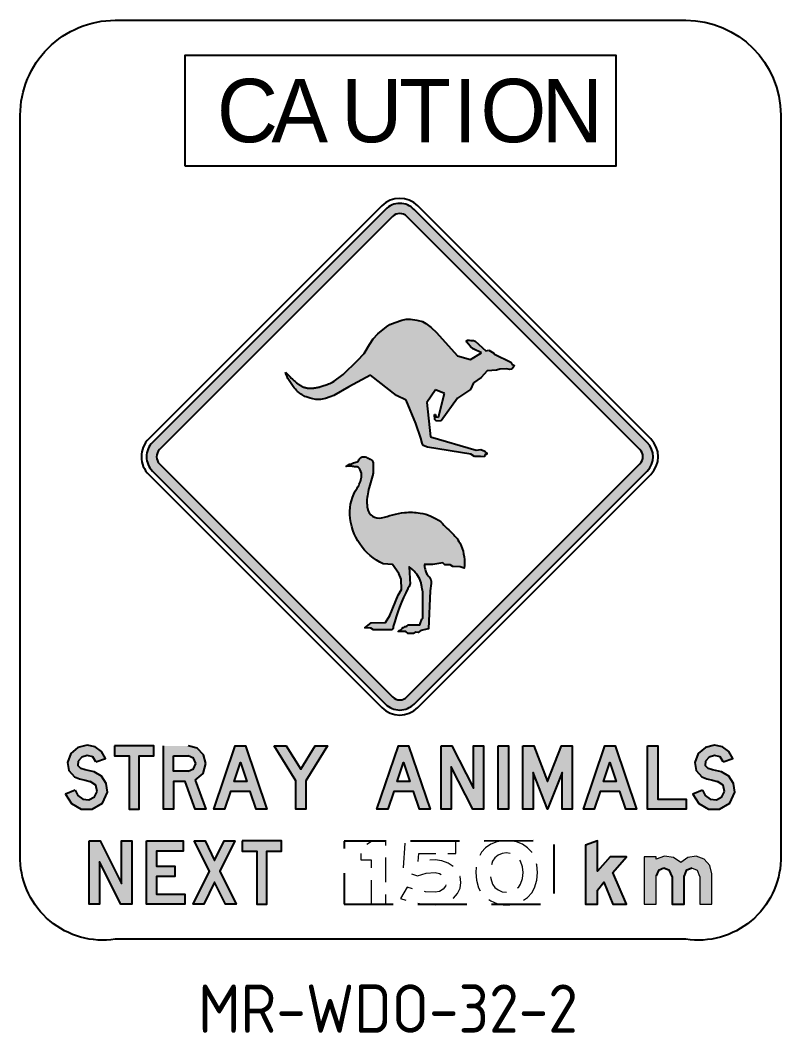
# Model space of a CAD drawing. Header units: millimetres. Extents: x 0 to 2059, y -1982 to 155.
# Drawn here: x 0.4 to 39.7, y -3.1 to 49.3 of the extents above; entities that cross this region are included whole.
import ezdxf
from ezdxf.enums import TextEntityAlignment as Align

# ---------------------------------------------------------------- set-up
doc = ezdxf.new("R2010")
doc.units = ezdxf.units.MM
doc.header["$LTSCALE"] = 0.01
doc.linetypes.add('DASHED', pattern=[19.049999999999997, 12.7, -6.35])
doc.linetypes.add('DASHEDX2', pattern=[38.099999999999994, 25.4, -12.7])
doc.layers.add('L18', color=4, linetype='Continuous')
doc.layers.add('T25', color=1, linetype='Continuous')
doc.styles.add('Dseries', font='Dseries.shx')
doc.styles.add('iso', font='iso.shx')

msp = doc.modelspace()

# ---------------------------------------------------------------- hatches: boundary and pattern name
at = {"layer": 'L18', "ltscale": 1000}
h = msp.add_hatch(color=256, dxfattribs=at)
edge = h.paths.add_edge_path(flags=16)
edge.add_arc((7.943541119313531, 26.69396553828726), 0.5247999999994309, 134.9999999415475, 225.0000000414048)
edge.add_line((7.572451480815401, 26.32287589925279), (19.6328647578197, 14.26246262855805))
edge.add_arc((20.00395439673318, 14.63355226733631), 0.5248000001119596, 224.999999989561, 315.0000000347354)
edge.add_line((20.37504403580402, 14.26246262871541), (32.4354572768288, 26.32287588792872))
edge.add_arc((32.064367638027, 26.69396552711544), 0.5248000003218146, 314.9999999702841, 404.9999999416911)
edge.add_line((32.43545727739891, 27.06505516573205), (20.37504403177045, 39.12546842557895))
edge.add_arc((20.00395439278378, 38.75437878703148), 0.5248000000005272, 44.99999996609315, 134.9999999999926)
edge.add_line((19.63286475401675, 39.1254684257986), (7.572451480925816, 27.06505517743214))
edge = h.paths.add_edge_path()
edge.add_arc((20.00395439673208, 14.63355226722774), 1.049600000034275, 224.999999998371, 315.0000000412609)
edge.add_line((20.74613367482419, 13.89137299020457), (32.80654691587559, 25.9517862494406))
edge.add_arc((32.06436763834141, 26.693965527115), 1.049600000100255, 314.9999999945877, 404.9999999606885)
edge.add_line((32.80654691645492, 27.43614480421007), (20.74613367075632, 39.49655806412551))
edge.add_arc((20.00395439278333, 38.75437878703137), 1.049600000000228, 44.99999996607687, 134.9999999999758)
edge.add_line((19.26177511525009, 39.49655806456525), (7.201361842539168, 27.4361448165779))
edge.add_arc((7.94354111931163, 26.69396553828607), 1.049599999998222, 134.9999999413531, 225.000000041284)
edge.add_line((7.201361842314257, 25.95178626021916), (19.26177511915334, 13.8913729896912))
at = {"layer": 'L18'}
msp.add_hatch(color=256, dxfattribs=at).paths.add_polyline_path([(21.90424402719664, 33.13082600532169), (21.62631973262637, 33.38208119726637), (21.35842914425664, 33.58888025029727), (21.17634708453832, 33.68623240729875), (20.8851881452584, 33.76557614605228), (20.55131251872103, 33.81692633889728), (20.32933975888863, 33.81847204878877), (20.10435343484459, 33.76557614605227), (19.75736762920341, 33.64786318150642), (19.49556687517779, 33.54076879012462), (19.32351852166015, 33.40852914863471), (18.87115359565243, 33.05666773537209), (18.63532510758919, 32.78700298358815), (18.44406515792525, 32.49737859398196), (18.16569938135596, 32.04386341390386), (17.81892171909371, 31.67088502871739), (17.07889528319017, 30.94562461173312), (16.61095306603312, 30.60127031734541), (16.53029633024265, 30.55790036264513), (16.45477457877516, 30.51986305674839), (16.38385985764944, 30.4865878741789), (16.31702421288444, 30.45750428946047), (16.25373969049907, 30.43204177711697), (16.19347833651218, 30.40962981167225), (16.13571219694316, 30.38969786765017), (16.054048018058, 30.36332120119247), (15.94777454353728, 30.33246812768962), (15.84870582207606, 30.30662966122043), (15.75658410411644, 30.28512174343413), (15.66887501814479, 30.2668500702797), (15.59165908316164, 30.25297172925735), (15.51862760933871, 30.24313690046834), (15.44647412731962, 30.23772485435566), (15.37256214104453, 30.23718181803349), (15.29456807447501, 30.24177100478827), (15.21591085600805, 30.25128327807674), (15.13965003249911, 30.26544953675942), (15.06963631503466, 30.28376527289338), (15.0060421761628, 30.30627942426285), (14.94708347883436, 30.33282179260089), (14.89078678191479, 30.36315931479972), (14.83256733891363, 30.39860006642659), (14.77393754750396, 30.43750846924654), (14.71128963842985, 30.48290076163864), (14.64180975998389, 30.53748311553346), (14.56113952410279, 30.60533702204543), (14.49495596566724, 30.66459748602203), (14.44429522549033, 30.71146275780541), (14.38800980582604, 30.76517219842221), (14.32513815426726, 30.82689076318874), (14.25471871840717, 30.89778340742054), (14.17578994583727, 30.9790150864343), (14.08739028415106, 31.07175075554532), (14.12739107467209, 30.94923637281897), (14.17055772506303, 30.84481055612891), (14.2121490960558, 30.74174292145809), (14.27376945054395, 30.63214323878383), (14.34066267091467, 30.52639024025587), (14.40998225154153, 30.42667105775553), (14.47888168679798, 30.33517282316433), (14.5445144710577, 30.25408266836331), (14.60466870653842, 30.18493777761488), (14.65967092683451, 30.12667554470396), (14.71048227338474, 30.07758341579628), (14.75806388762782, 30.03594883705767), (14.80337691100238, 30.00005925465405), (14.8473824849472, 29.96820211475089), (14.89104175090068, 29.93866486351423), (14.93531585030217, 29.90973494710963), (14.9816276381189, 29.88000332906387), (15.0332468234383, 29.84927504234561), (15.09390482887622, 29.81765863728457), (15.16733307704898, 29.78526266421043), (15.25726299057274, 29.75219567345274), (15.36742599206341, 29.71856621534123), (15.50155350413768, 29.68448284020538), (15.66337694941118, 29.65005409837495), (15.89916279467315, 29.65671134093978), (16.15491962429158, 29.70967341620015), (16.40081648015069, 29.7915737987117), (16.59374115449825, 29.86902059215929), (17.3685351237138, 30.31728222927112), (18.48431790305627, 30.92132822592205), (19.83286938744445, 29.86902497480747), (20.32974961894438, 29.62797369081982), (20.83469079260756, 28.41892252366204), (21.09056732315708, 27.6561701933302), (21.15932418587001, 27.39568249081696), (21.22161413816706, 27.27169737418832), (21.43895091292608, 27.19144607752002), (23.67352609871626, 26.82962153191715), (23.87854763212757, 26.69970481404154), (24.18257882245214, 26.71269811366985), (24.38738623219593, 26.69447506259379), (24.40579961542095, 26.79999921296018), (24.51127618275011, 26.80640664457951), (24.51109774636046, 26.8994847002458), (24.44902191773097, 26.91177615007488), (24.3992613304492, 26.97373302111127), (24.19431117159374, 27.06641851672037), (23.95856101360971, 27.04114566302229), (21.59305797040265, 27.72539099065614), (21.40971677137813, 29.49352907129568), (21.84902528437848, 30.15212526358173), (22.32098953495959, 29.96066802624553), (22.01306091822984, 28.74385331090723), (21.87031744135625, 28.75599011586531), (21.85696029811482, 28.87109498677002), (21.79588840252466, 28.87072652397935), (21.82713082632412, 28.62559756761735), (21.9017717072468, 28.53266226106276), (22.14384545928174, 28.55593497419917), (22.9978087783217, 29.72616692298894), (23.66090908073765, 30.17421443643318), (23.81537301099352, 30.52200323823672), (24.2243930425156, 30.79581732163889), (24.52778186183751, 31.14389162166584), (25.01172827250568, 31.17584550944738), (25.18536691458229, 31.2320254241078), (25.5390516303549, 31.23890868609948), (25.68804789397681, 31.20196296205638), (25.81209248940198, 31.23322689579798), (25.92532540304518, 31.3779145038645), (25.91197403624662, 31.43463376959807), (25.80541145531854, 31.48142314848212), (25.75557949348091, 31.58061124178504), (24.90466956918842, 31.99473017140248), (24.86733128508815, 32.05050563024638), (24.60640343948049, 32.21134130484364), (24.4513447212592, 32.17381268859442), (23.91191239753594, 32.67749214042335), (23.82536557914413, 32.70592332478796), (23.67479774604679, 32.71184649300356), (23.59299312741025, 32.72606202751026), (23.5067770281274, 32.7209929194997), (23.47610470331814, 32.70559257353631), (23.4580512145907, 32.67248301503118), (23.47948083955039, 32.62323428619566), (23.5437693088879, 32.5375844132783), (23.65995046548586, 32.40369109713955), (23.80370195672785, 32.27573444530555), (24.22815961556836, 32.06789597817082), (23.65621441423986, 31.7242916255415), (22.99362147104497, 31.91039862929121), (22.19144909873382, 32.79620820702551)])
h = msp.add_hatch(color=256, dxfattribs=at)
edge = h.paths.add_edge_path()
edge.add_arc((44.25576503478604, 24.82462277335445), 23.28077137024275, 189.1728077042109, 189.7710082777731)
edge.add_arc((22.00333874358057, 20.99255602100205), 0.7007976891239637, 189.7710082777727, 221.3850452844321)
edge.add_arc((20.79654534897151, 19.92918420407833), 0.9076518495000226, 29.383628462193826, 41.38504528443252, ccw=False)
edge.add_arc((21.25983417348762, 20.19005965955589), 0.3759634650189062, -8.753139261589183, 29.383628462196782, ccw=False)
edge.add_line((21.63141885747541, 20.1328464647953), (21.57338169370264, 19.75591031832966))
edge.add_line((21.57338169370264, 19.75591031832966), (21.49077303237366, 17.78213972565374))
edge.add_line((21.49077303237366, 17.78213972565374), (21.0870555455476, 17.70092229668299))
edge.add_line((21.0870555455476, 17.70092229668299), (20.96347600333272, 17.59861068191265))
edge.add_line((20.96347600333273, 17.59861068191265), (20.83283475887071, 17.60919462837564))
edge.add_line((20.83283475887071, 17.60919462837564), (20.71631691890294, 17.54921885615502))
edge.add_line((20.71631691890294, 17.54921885615502), (20.44025272534385, 17.54284698847544))
edge.add_line((20.44025272534385, 17.54284698847544), (20.32373488537607, 17.64868656650084))
edge.add_line((20.32373488537608, 17.64868656650084), (19.91768774749585, 17.64163058329293))
edge.add_line((19.91768774749585, 17.64163058329293), (19.96831320289554, 17.70166004832022))
edge.add_line((19.96831320289554, 17.70166004832022), (20.05658423387483, 17.72635596119904))
edge.add_line((20.05658423387483, 17.72635596119904), (20.13779366145087, 17.8180836295064))
edge.add_line((20.13779366145087, 17.8180836295064), (20.15897876819223, 17.8533634888482))
edge.add_line((20.15897876819223, 17.8533634888482), (20.22253389072853, 17.85689150880105))
edge.add_line((20.22253389072853, 17.85689150880105), (20.26137320366576, 17.89922735135076))
edge.add_line((20.26137320366576, 17.89922735135077), (20.32492842504593, 17.90628333455868))
edge.add_line((20.32492842504593, 17.90628333455868), (20.37789104363354, 17.9309792474375))
edge.add_line((20.37789104363354, 17.9309792474375), (20.44850796726082, 17.98742705640306))
edge.add_line((20.44850796726082, 17.98742705640306), (21.04168976989224, 17.98742705640306))
edge.add_line((21.04168976989224, 17.98742705640306), (21.06305961581728, 18.04127243682967))
edge.add_line((21.06305961581728, 18.04127243682967), (21.14426904339331, 18.28823150892006))
edge.add_line((21.14426904339331, 18.28823150892006), (21.19370086027925, 18.3376233346777))
edge.add_line((21.19370086027925, 18.3376233346777), (21.19370086027925, 18.40465509010624))
edge.add_line((21.19370086027925, 18.40465509010624), (21.20392378701677, 19.70280008144196))
edge.add_arc((22.4102792343998, 20.11793988695184), 1.275787805063789, 185.5017157742124, 198.9897371829766, ccw=False)
edge.add_arc((20.2935129774025, 19.91405450242258), 0.8507748290448327, 5.50171577422138, 16.65618747994646)
edge.add_arc((19.71104302746595, 19.73979052016656), 1.458754415947893, 16.65618747994029, 48.6752227306674)
edge.add_line((20.67429720576553, 20.83528394051918), (20.4934157424116, 20.99433083401539))
edge.add_arc((50.8587362699213, 22.35461532696326), 30.39577379571306, 182.5649815663096, 184.079978350442)
edge.add_arc((20.18604451164562, 20.16674262569213), 0.3548490704202463, -33.04302504751769, 4.079978350437784, ccw=False)
edge.add_arc((21.39650291423905, 19.37936880976172), 1.089161687996003, 146.9569749524864, 152.6397360630981)
edge.add_arc((28.91674948916955, 15.4878576761777), 9.556626919726344, 152.6397360630987, 165.3535416436312)
edge.add_arc((19.52578625397947, 17.87356467522511), 0.1481058431496415, -90.0000000000033, 11.972659722317474, ccw=False)
edge.add_line((19.52578625397946, 17.72545883207547), (18.64795922649291, 17.72545883207547))
edge.add_line((18.64795922649291, 17.72545883207547), (18.50307517414776, 17.81913151805229))
edge.add_line((18.50307517414776, 17.81913151805229), (18.18773932458593, 17.83616291034829))
edge.add_line((18.18773932458593, 17.83616291034829), (18.52864301786316, 18.10014946258719))
edge.add_line((18.52864301786317, 18.10014946258719), (19.27010850873254, 18.11718085488317))
edge.add_line((19.27010850873253, 18.11718085488317), (19.49169589453615, 18.47484014979669))
edge.add_line((19.49169589453615, 18.47484014979669), (19.91782553584365, 19.53078652884567))
edge.add_line((19.91782553584365, 19.53078652884567), (20.08827733306032, 19.82883586567655))
edge.add_line((20.08827733306032, 19.82883586567655), (20.07975471848854, 20.35680908354993))
edge.add_line((20.07975471848854, 20.35680908354993), (19.96043841101492, 20.65485842038082))
edge.add_line((19.96043841101492, 20.65485842038081), (19.63261759286507, 21.11949476437307))
edge.add_line((19.63261759286507, 21.11949476437307), (19.15252938218625, 21.14154997770502))
edge.add_arc((20.40511630810529, 23.85294019932426), 2.986739181929977, 183.0171261152862, 245.2043752232143, ccw=False)
edge.add_arc((19.67893826028408, 23.81466516111251), 2.259553142674862, 146.3552847549203, 183.0171261152869, ccw=False)
edge.add_arc((16.62627356544422, 25.84628654847247), 1.407359346150058, 326.3552847549201, 351.6881132678578)
edge.add_arc((17.38307552027352, 25.73572072878656), 0.6425234164786824, 351.6881132678577, 386.1970819781141)
edge.add_arc((17.70978403255291, 25.89646057968771), 0.2784138839702142, 26.19708197811368, 87.98948126567447)
edge.add_arc((17.76770963719653, 27.54654734430376), 1.372689294645343, 259.3403174033794, 267.9894812656744, ccw=False)
edge.add_arc((17.39157886434736, 25.5482248991251), 0.660723342570459, 79.34031740337754, 104.9416269777156)
edge.add_line((17.22122137738157, 26.18660853147495), (17.39810356107963, 26.30216871872232))
edge.add_line((17.39810356107963, 26.30216871872232), (17.50015105458697, 26.32256166626112))
edge.add_line((17.50015105458697, 26.32256166626112), (17.6045816736795, 26.38347487973366))
edge.add_line((17.6045816736795, 26.38347487973367), (17.79905796650351, 26.43416678580498))
edge.add_arc((17.77295953320778, 26.53429177516172), 0.1034704871650814, 284.6095528090273, 334.9559090714412)
edge.add_arc((18.22286487327285, 26.32407581946149), 0.3931234747897862, 125.1827021104665, 154.9559090714327, ccw=False)
edge.add_arc((18.14953874861725, 26.42808888020092), 0.2658621791756278, 61.74815678259398, 125.1827021104699, ccw=False)
edge.add_arc((19.06531688753087, 28.1306325496664), 1.667348788589258, 241.7209792460111, 249.1797510546339)
edge.add_arc((18.39005462315341, 26.35488282465329), 0.2324580993802309, 3.5789507640715783, 69.17975105463489, ccw=False)
edge.add_arc((14.4415373914583, 26.1079194853547), 4.188691057631141, -2.8963292732295827, 3.578950764066292, ccw=False)
edge.add_arc((17.73530120840447, 25.9412761684274), 0.8907143935383871, 344.52628310154154, 357.1036707267718, ccw=False)
edge.add_arc((-6.063864169440366, 32.52961340040955), 25.58497405371712, 343.3844153509478, 344.52628310154284, ccw=False)
edge.add_arc((22.99971660515159, 23.8567750134568), 4.745041658897213, 163.3844153509473, 168.9408851853469)
edge.add_arc((20.3575860033994, 24.37318275733887), 2.052917762294985, 168.940885185347, 190.2064631629967)
edge.add_arc((18.92388046709688, 24.11505144901307), 0.5961599453732808, 190.2064631629972, 283.160893614316)
edge.add_arc((16.55021943765254, 34.26636736919142), 11.02129695137801, 283.1608936143155, 286.27583939213)
edge.add_arc((20.57009078261788, 20.4979296965565), 3.321967724953734, 95.41984203626299, 106.27583939213159, ccw=False)
edge.add_arc((20.54994809413563, 20.71023232278009), 3.108711698073542, 80.56429681988101, 95.4198420362622, ccw=False)
edge.add_arc((20.65209025219898, 21.32484598446833), 2.485668382093289, 53.6097656695332, 80.5642968198809, ccw=False)
edge.add_arc((41.63379205794097, 41.99671315115324), 27.0023367640726, 223.7454422256519, 225.7615706389442)
edge.add_arc((21.60240707406857, 21.42561157644447), 1.710493196923839, 22.573161442160313, 45.76157063894419, ccw=False)
edge.add_arc((21.1273027069446, 21.22810577574796), 2.225015014701319, -7.821521591415319, 22.573161442160597, ccw=False)
edge.add_line((23.33161794580499, 20.92530857732273), (23.1258676205831, 20.99008160621239))
edge.add_line((23.1258676205831, 20.99008160621239), (22.75100740245574, 21.00416267233294))
edge.add_line((22.75100740245574, 21.00416267233293), (22.61571950790014, 21.10554648447557))
edge.add_line((22.61571950790014, 21.10554648447557), (22.33668821920149, 21.10554648447557))
edge.add_line((22.33668821920149, 21.10554648447557), (22.23240379018528, 21.206930353316))
edge.add_line((22.23240379018528, 21.206930353316), (21.72225577634619, 21.11681137139069))
edge.add_line((21.72225577634619, 21.11681137139069), (21.2727074069464, 21.11337262429191))
h = msp.add_hatch(color=256, dxfattribs=at)
h.paths.add_polyline_path([(5.240362232528994, 11.72864574860001), (5.240362232528994, 11.20402651074152), (5.995210056785786, 11.20402651074152), (5.995210056785786, 8.448831952204243), (6.517942175083605, 8.448831952204243), (6.517942175083605, 11.20402651074152), (7.272789999340397, 11.20402651074152), (7.272789999340397, 11.72864574860001)])
h.paths.add_polyline_path([(12.08117063985614, 9.892478416095344), (11.42634015231337, 9.892478416095344), (11.75469895586508, 10.87566770718981)], flags=16)
h.paths.add_polyline_path([(10.37710167659644, 8.448831952204243), (11.49238933693585, 11.72864574860001), (12.01700857479431, 11.72864574860001), (13.13040911557308, 8.448831952204243), (12.5737088451837, 8.448831952204243), (12.26233411767777, 9.3678591782369), (11.24706379405239, 9.3678591782369), (10.93568906654646, 8.448831952204243)])
h.paths.add_polyline_path([(13.50405878858019, 11.72864574860001), (14.1249211240314, 11.72864574860001), (14.87976894828819, 10.5152278711072), (15.63272965298433, 11.72864574860001), (16.25547910799619, 11.72864574860001), (15.14207856721742, 9.924559448626297), (15.14207856721742, 8.448831952204243), (14.61745932935896, 8.448831952204243), (14.61745932935896, 9.924559448626297)])
h.paths.add_polyline_path([(20.52791779328961, 9.892478416095344), (19.87308730574684, 9.892478416095344), (20.19955898973791, 10.87566770718981)], flags=16)
h.paths.add_polyline_path([(18.82384883002991, 8.448831952204243), (19.93724937080867, 11.72864574860001), (20.46186860866714, 11.72864574860001), (21.57715626900655, 8.448831952204243), (21.01856887905651, 8.448831952204243), (20.7071941515506, 9.3678591782369), (19.69192382792521, 9.3678591782369), (19.38054910041929, 8.448831952204243)])
h.paths.add_polyline_path([(22.14706637632041, 11.72864574860001), (22.7037666467098, 11.72864574860001), (23.81716718748857, 9.53203858001273), (23.81716718748857, 11.72864574860001), (24.34178642534703, 11.72864574860001), (24.34178642534703, 8.448831952204243), (23.78508615495765, 8.448831952204243), (22.67168561417889, 10.64732624035217), (22.67168561417889, 8.448831952204243), (22.14706637632041, 8.448831952204243)])
h.paths.add_polyline_path([(25.09852136916446, 11.72864574860001), (25.62314060702293, 11.72864574860001), (25.62314060702293, 8.448831952204243), (25.09852136916446, 8.448831952204243)])
h.paths.add_polyline_path([(26.37987555084037, 11.72864574860001), (26.93657582122974, 11.72864574860001), (27.65745549339498, 9.892478416095344), (28.37833516556021, 11.72864574860001), (28.93503543594959, 11.72864574860001), (28.93503543594959, 8.448831952204243), (28.41041619809113, 8.448831952204243), (28.41041619809113, 10.35104846933137), (27.65745549339498, 8.448831952204243), (26.90449478869884, 10.35104846933137), (26.90449478869884, 8.448831952204243), (26.37987555084037, 8.448831952204243)])
h.paths.add_polyline_path([(31.20901450652317, 9.892478416095344), (30.5541840189804, 9.892478416095344), (30.88254282253211, 10.87566770718981)], flags=16)
h.paths.add_polyline_path([(29.50494554326347, 8.448831952204243), (30.62023320360288, 11.72864574860001), (31.14485244146135, 11.72864574860001), (32.2582529822401, 8.448831952204243), (31.70155271185073, 8.448831952204243), (31.3901779843448, 9.3678591782369), (30.37490766071942, 9.3678591782369), (30.06353293321349, 8.448831952204243)])
h.paths.add_polyline_path([(32.82816308955398, 11.72864574860001), (33.35278232741245, 11.72864574860001), (33.35278232741245, 8.973451190062733), (34.82850982383447, 8.973451190062733), (34.82850982383447, 8.448831952204243), (32.82816308955398, 8.448831952204243)])
h.paths.add_polyline_path([(4.279818376162229, 10.90963585928137), (4.772356581489788, 11.07381526105724), (4.572321908061734, 11.4399164558218), (4.23264038714618, 11.68524199870522), (3.821248322926224, 11.76261390069156), (3.349468432765736, 11.64938672705302), (2.983367238001205, 11.3285764017439), (2.805977999300846, 10.87566770718981), (2.873914303483954, 10.44540444736345), (3.166417835383459, 10.12270700249368), (3.428727454312704, 10.02268966577967), (3.723118105772856, 9.95852760071785), (3.985427724702078, 9.892478416095344), (4.266608539237734, 9.6999922209099), (4.345867560784702, 9.3678591782369), (4.206220713297203, 9.082904124579983), (3.919378540079616, 8.941370157531825), (3.60611669301304, 8.97533830962338), (3.345694193644454, 9.152727548323693), (3.19849886791439, 9.433908362859361), (2.707847782147477, 9.235760808991976), (3.009786911850183, 8.745109723225042), (3.507986475859671, 8.460154669568126), (4.083557941855469, 8.448831952204243), (4.619499897077795, 8.765868038392114), (4.870486798643168, 9.335778145705994), (4.813873211823908, 9.779251242456844), (4.568547668940451, 10.15478803502459), (4.181688159008849, 10.38501662142293), (3.723118105772856, 10.48314683857629), (3.494776638935165, 10.54919602319876), (3.343807074083818, 10.71714966409593), (3.362678269690231, 10.94171689181232), (3.553277345315073, 11.14930004348294), (3.821248322926224, 11.23799466283307), (4.109977615704458, 11.15496140216484)])
h.paths.add_polyline_path([(9.05234374502578, 10.41709765395383), (8.299383040329625, 10.41709765395383), (8.299383040329625, 11.20402651074152), (9.05234374502578, 11.20402651074152), (9.33163744000079, 11.08891221754238), (9.446751733199948, 10.811505642128), (9.33163744000079, 10.53221194715298)], flags=16)
h.paths.add_polyline_path([(9.412783581108394, 9.95852760071785), (9.971370971058414, 8.448831952204243), (9.412783581108394, 8.448831952204243), (8.890051462810575, 9.892478416095344), (8.299383040329625, 9.892478416095344), (8.299383040329625, 8.448831952204243), (7.774763802471158, 8.448831952204243), (7.774763802471158, 11.72864574860001), (9.05234374502578, 11.72864574860001), (9.512800917822421, 11.60787009671892), (9.848708199616693, 11.27007569536398), (9.971370971058414, 10.811505642128), (9.820401406207068, 10.30009624119404)])
h.paths.add_polyline_path([(36.749597536568, 10.90963585928137), (37.24213574189556, 11.07381526105724), (37.04021394890687, 11.4399164558218), (36.70241954755195, 11.68524199870522), (36.291027483332, 11.76261390069156), (35.8192475931715, 11.64938672705302), (35.45125927884632, 11.3285764017439), (35.27575715970663, 10.87566770718981), (35.34180634432909, 10.44540444736345), (35.63619699578924, 10.12270700249368), (35.89850661471847, 10.02268966577967), (36.19289726617861, 9.95852760071785), (36.45520688510786, 9.892478416095344), (36.7363876996435, 9.6999922209099), (36.81564672119047, 9.3678591782369), (36.67411275414231, 9.082904124579983), (36.38915770048538, 8.941370157531825), (36.07589585341882, 8.97533830962338), (35.81547335405022, 9.152727548323693), (35.66827802832015, 9.433908362859361), (35.17762694255323, 9.235760808991976), (35.47767895269531, 8.745109723225042), (35.97776563626543, 8.460154669568126), (36.55333710226122, 8.448831952204243), (37.08927905748355, 8.765868038392114), (37.34026595904893, 9.335778145705994), (37.28365237222967, 9.779251242456844), (37.03643970978558, 10.15478803502459), (36.65146731941461, 10.38501662142293), (36.19289726617861, 10.48314683857629), (35.9626686797803, 10.54919602319876), (35.81358623448958, 10.71714966409593), (35.832457430096, 10.94171689181232), (36.02305650572084, 11.14930004348294), (36.291027483332, 11.23799466283307), (36.57786965654958, 11.15496140216484)])
h = msp.add_hatch(color=256, dxfattribs=at)
h.paths.add_polyline_path([(29.61628559734135, 3.529111257610639), (30.23903505235319, 3.529111257610639), (30.23903505235319, 4.251878049336512), (30.56550673634425, 4.678367070041586), (31.02596390914089, 3.529111257610639), (31.74684358130613, 3.529111257610639), (31.02596390914089, 5.169018155808523), (31.74684358130613, 5.989915164687765), (30.89386553989596, 5.989915164687765), (30.23903505235319, 5.235067340430984), (30.23903505235319, 6.808925054006406), (29.61628559734135, 6.580583587168715)])
h.paths.add_polyline_path([(11.85094205345782, 6.808925054006406), (11.85094205345782, 6.284305816147916), (12.60390275815397, 6.284305816147916), (12.60390275815397, 3.529111257610639), (13.12852199601244, 3.529111257610639), (13.12852199601244, 6.284305816147916), (13.88148270070858, 6.284305816147916), (13.88148270070858, 6.808925054006406)])
h.paths.add_polyline_path([(3.936362616125393, 6.808925054006406), (4.493062886514767, 6.808925054006406), (5.606463427293536, 4.612317885419126), (5.606463427293536, 6.808925054006406), (6.131082665152003, 6.808925054006406), (6.131082665152003, 3.529111257610639), (5.57438239476263, 3.529111257610639), (4.459094734423212, 5.72760554575852), (4.459094734423212, 3.529111257610639), (3.936362616125393, 3.529111257610639)])
h.paths.add_polyline_path([(6.887817608969431, 6.808925054006406), (8.788147006535901, 6.808925054006406), (8.788147006535901, 6.284305816147916), (7.412436846827897, 6.284305816147916), (7.412436846827897, 5.497376959360229), (8.361657985830814, 5.497376959360229), (8.361657985830814, 4.972757721501739), (7.412436846827897, 4.972757721501739), (7.412436846827897, 4.053730495469129), (8.88627722368928, 4.053730495469129), (8.88627722368928, 3.529111257610639), (6.887817608969431, 3.529111257610639)])
h.paths.add_polyline_path([(9.371266950774276, 6.808925054006406), (9.927967221163648, 6.808925054006406), (10.42050542649121, 5.79176761082038), (10.91115651225812, 6.808925054006406), (11.46785678264751, 6.808925054006406), (10.68281504542044, 5.235067340430984), (11.53390596726998, 3.529111257610639), (10.97720569688058, 3.529111257610639), (10.42050542649121, 4.678367070041586), (9.861918036541187, 3.529111257610639), (9.305217766151802, 3.529111257610639), (10.15819580756197, 5.235067340430984)])
h.paths.add_polyline_path([(35.53806677863584, 4.972757721501739), (35.53806677863584, 3.529111257610639), (36.16081623364771, 3.529111257610639), (36.16081623364771, 5.102968971186061), (36.05513753825175, 5.531345111451783), (35.76263400635224, 5.861591034564136), (35.34935482257166, 6.012560599415483), (34.91154308450272, 5.952172773474916), (34.55487748754139, 5.693637393666966), (34.17367933629171, 5.95594701259621), (33.71322216349506, 6.01444771897613), (33.27729754498677, 5.857816795442842), (33.27729754498677, 5.989915164687765), (32.65454808997492, 5.989915164687765), (32.65454808997492, 3.529111257610639), (33.27729754498677, 3.529111257610639), (33.27729754498677, 5.004838754032646), (33.39241183818594, 5.284132449007668), (33.6698184136003, 5.399246742206813), (33.97175754330301, 5.274696851204479), (34.09630743430539, 4.972757721501739), (34.09630743430539, 3.529111257610639), (34.71905688931723, 3.529111257610639), (34.71905688931723, 5.004838754032646), (34.8341711825164, 5.284132449007668), (35.11157775793077, 5.399246742206813), (35.41351688763349, 5.274696851204479)])

# ---------------------------------------------------------------- linework, layer by layer
for p, q in [((18.16569938135596, 32.04386341390385), (18.44406515792529, 32.49737859398203)), ((22.1914490987337, 32.79620820702565), (22.99362147104497, 31.91039862929121)), ((17.8189217190937, 31.67088502871739), (18.16569938135596, 32.04386341390385)), ((23.65621441423986, 31.7242916255415), (24.22815961556836, 32.06789597817082)), ((24.22815961556836, 32.06789597817082), (23.80370195672786, 32.27573444530555)), ((24.45134472125919, 32.17381268859442), (24.60640343948049, 32.21134130484364)), ((24.60640343948049, 32.21134130484364), (24.86733128508814, 32.05050563024638)), ((24.86733128508814, 32.05050563024638), (24.90466956918843, 31.99473017140247)), ((24.90466956918843, 31.99473017140247), (25.75557949348091, 31.58061124178503)), ((17.07889528319018, 30.94562461173313), (17.8189217190937, 31.67088502871739)), ((22.99362147104497, 31.91039862929121), (23.65621441423986, 31.7242916255415)), ((25.75557949348091, 31.58061124178503), (25.80541145531853, 31.48142314848212)), ((25.80541145531853, 31.48142314848212), (25.91197403624663, 31.43463376959807)), ((16.61095306603305, 30.60127031734537), (17.07889528319018, 30.94562461173313)), ((18.48431790305627, 30.92132822592205), (17.36853512371376, 30.31728222927109)), ((19.83286938744445, 29.86902497480747), (18.48431790305627, 30.92132822592205)), ((24.52778186183751, 31.14389162166584), (24.2243930425156, 30.79581732163889)), ((25.01172827250567, 31.17584550944737), (24.52778186183751, 31.14389162166584)), ((25.18536691458229, 31.2320254241078), (25.01172827250567, 31.17584550944737)), ((25.5390516303549, 31.23890868609948), (25.18536691458229, 31.2320254241078)), ((25.68804789397681, 31.20196296205638), (25.5390516303549, 31.23890868609948)), ((25.81209248940198, 31.23322689579798), (25.68804789397681, 31.20196296205638)), ((25.92532540304518, 31.3779145038645), (25.81209248940198, 31.23322689579798)), ((25.91197403624663, 31.43463376959807), (25.92532540304518, 31.3779145038645)), ((23.81537301099352, 30.52200323823672), (23.66090908073765, 30.17421443643318)), ((24.2243930425156, 30.79581732163889), (23.81537301099352, 30.52200323823672)), ((14.8910417509008, 29.93866486351421), (14.84738248494718, 29.96820211475089)), ((14.93531585030197, 29.90973494710973), (14.8910417509008, 29.93866486351421)), ((14.98162763811891, 29.88000332906388), (14.93531585030197, 29.90973494710973)), ((17.36853512371376, 30.31728222927109), (16.59374115449825, 29.86902059215929)), ((21.84902528437848, 30.15212526358172), (21.40971677137813, 29.49352907129568)), ((22.32098953495959, 29.96066802624554), (21.84902528437848, 30.15212526358172)), ((22.01306091822984, 28.74385331090724), (22.32098953495959, 29.96066802624554)), ((23.66090908073765, 30.17421443643318), (22.99780877832171, 29.72616692298894)), ((20.32974961894438, 29.62797369081982), (19.83286938744445, 29.86902497480747)), ((20.83469079260756, 28.41892252366208), (20.32974961894438, 29.62797369081982)), ((21.40971677137813, 29.49352907129568), (21.59305797040265, 27.72539099065613)), ((22.99780877832171, 29.72616692298894), (22.14384545928174, 28.55593497419917)), ((21.79588840252465, 28.87072652397935), (21.85696029811482, 28.87109498677003)), ((21.82713082632413, 28.62559756761734), (21.79588840252465, 28.87072652397935)), ((21.85696029811482, 28.87109498677003), (21.87031744135625, 28.75599011586531)), ((21.09056732315708, 27.65617019333017), (20.83469079260756, 28.41892252366208)), ((21.9017717072468, 28.53266226106276), (21.82713082632413, 28.62559756761734)), ((21.87031744135625, 28.75599011586531), (22.01306091822984, 28.74385331090724)), ((22.14384545928174, 28.55593497419917), (21.9017717072468, 28.53266226106276)), ((21.15932418587001, 27.39568249081696), (21.09056732315708, 27.65617019333017)), ((21.22161413816706, 27.27169737418833), (21.15932418587001, 27.39568249081696)), ((21.43895091292608, 27.19144607752002), (21.22161413816706, 27.27169737418833)), ((21.59305797040265, 27.72539099065613), (23.95856101360971, 27.04114566302229)), ((23.67352609871625, 26.82962153191716), (21.43895091292608, 27.19144607752002)), ((23.87854763212758, 26.69970481404154), (23.67352609871625, 26.82962153191716)), ((23.95856101360971, 27.04114566302229), (24.19431117159374, 27.06641851672037)), ((24.19431117159374, 27.06641851672037), (24.39926133044921, 26.97373302111128)), ((24.40579961542095, 26.79999921296018), (24.38738623219593, 26.69447506259379)), ((24.39926133044921, 26.97373302111128), (24.44902191773097, 26.91177615007489)), ((24.51127618275011, 26.80640664457951), (24.40579961542095, 26.79999921296018)), ((24.44902191773097, 26.91177615007489), (24.51109774636046, 26.89948470024581)), ((24.51109774636046, 26.89948470024581), (24.51127618275011, 26.80640664457951)), ((24.18257882245217, 26.71269811366985), (23.87854763212758, 26.69970481404154)), ((24.38738623219593, 26.69447506259379), (24.18257882245217, 26.71269811366985))]:
    msp.add_line(p, q, dxfattribs=at)
for points in [[(0.361736858678039, 5.823868045730663), (0.361736858678039, 44.36386804573066, -0.4142135623730951), (5.281736858678038, 49.28386804573066), (34.80173685867805, 49.28386804573066, -0.4142135623730949), (39.72173685867805, 44.36386804573066), (39.72173685867803, 5.823868045730663, -0.4497603030729941), (34.80173685867803, 1.718236105426356), (5.281736858678038, 1.718236105426356, -0.4497603030729941)], [(7.572451480925814, 27.06505517743214, 0.4142135628835604), (7.572451480815401, 26.32287589925279), (19.6328647578197, 14.26246262855805, 0.4142135626040244), (20.37504403580402, 14.26246262871541), (32.43545727682879, 26.32287588792872, 0.4142135622269288), (32.43545727739891, 27.06505516573205), (20.37504403177045, 39.12546842557895, 0.4142135625463855), (19.63286475401675, 39.1254684257986)]]:
    msp.add_lwpolyline(points, format="xyb", close=True, dxfattribs=at)
msp.add_lwpolyline([(8.897121517768952, 41.73986804573067), (8.897121517768952, 47.47986804573067), (31.18635219958712, 47.47986804573067), (31.18635219958712, 41.73986804573067)], close=True, dxfattribs=at)
at = {"layer": 'L18', "flags": 128}
for points in [[(7.015817023063685, 25.76624144070234), (19.07623029981751, 13.70582817026059, 0.4142135623663111), (20.93167849363029, 13.70582817024252), (32.99209173539871, 25.76624143019658, 0.4142135622080925), (32.99209173592624, 27.62168962350464), (20.93167848969909, 39.68210288395002, 0.4142135623723386), (19.07623029586829, 39.68210288394857), (7.015817022924298, 27.62168963572982, 0.4142135627509532)], [(19.26177511915334, 13.8913729896912, 0.414213562592346), (20.74613367482419, 13.89137299020457), (32.80654691587559, 25.9517862494406, 0.4142135621998044), (32.80654691645492, 27.43614480421007), (20.74613367075632, 39.49655806412552, 0.4142135625463855), (19.26177511525009, 39.49655806456525), (7.201361842539168, 27.4361448165779, 0.4142135628839371), (7.201361842314257, 25.95178626021916)], [(21.2727074069464, 21.11337262429191, 0.002610148326508085), (21.31270689686065, 20.87362304249009, 0.1388238946802896), (21.47754169376103, 20.52924741598532, -0.05241397831776957), (21.58743145951745, 20.37452793654384, -0.1679561436441269), (21.63141885747541, 20.1328464647953), (21.57338169370264, 19.75591031832966), (21.49077303237366, 17.78213972565374), (21.49077303237366, 17.78213972565374), (21.0870555455476, 17.70092229668299), (20.96347600333273, 17.59861068191265), (20.83283475887071, 17.60919462837564), (20.71631691890294, 17.54921885615502), (20.44025272534385, 17.54284698847544), (20.32373488537608, 17.64868656650084), (19.91768774749585, 17.64163058329293), (19.96831320289554, 17.70166004832022), (20.05658423387483, 17.72635596119904), (20.13779366145087, 17.8180836295064), (20.13779366145087, 17.8180836295064), (20.15897876819223, 17.8533634888482), (20.22253389072853, 17.85689150880105), (20.26137320366576, 17.89922735135077), (20.32492842504593, 17.90628333455868), (20.37789104363354, 17.9309792474375), (20.44850796726082, 17.98742705640306), (21.04168976989224, 17.98742705640306), (21.06305961581728, 18.04127243682967), (21.14426904339331, 18.28823150892006), (21.19370086027925, 18.3376233346777), (21.19370086027925, 18.40465509010624), (21.20392378701677, 19.70280008144196, -0.0589206378946735), (21.14036856563661, 19.99562301603492, 0.04870903150989444), (21.1085909549465, 20.15791040302588, 0.1406255331591775), (20.67429720576553, 20.83528394051918), (20.4934157424116, 20.99433083401539, 0.006610516798376779), (20.53999429032467, 20.19198974337241, -0.1634113288274445), (20.48350077119159, 19.97325454741589, 0.02480080594676719), (20.42918102633759, 19.87993004256451, 0.05553141803238126), (19.67067030632466, 17.90428847953223, -0.4768291063971534), (19.52578625397946, 17.72545883207547), (18.64795922649291, 17.72545883207547), (18.50307517414776, 17.81913151805229), (18.18773932458593, 17.83616291034829), (18.52864301786317, 18.10014946258719), (19.27010850873253, 18.11718085488317), (19.49169589453615, 18.47484014979669), (19.91782553584365, 19.53078652884567), (20.08827733306032, 19.82883586567655), (20.07975471848854, 20.35680908354993), (19.96043841101492, 20.65485842038081), (19.63261759286507, 21.11949476437307), (19.15252938218625, 21.14154997770502, -0.2782046087811535), (17.42251720498344, 23.69573482113233, -0.1613460738664116), (17.79788488751368, 25.06655118362452, 0.1109877032118653), (18.01884975465553, 25.64283658794752, 0.1517221566168551), (17.95959948012766, 26.01936921624514, 0.276349293480337), (17.71955161872138, 26.17470307293383, -0.03775702345134466), (17.51379625246236, 26.19754627214452, 0.1121737580683816), (17.22122137738157, 26.18660853147495), (17.39810356107963, 26.30216871872232), (17.50015105458697, 26.32256166626112), (17.6045816736795, 26.38347487973367), (17.79905796650351, 26.43416678580498, 0.2232807359466473), (17.86670196320321, 26.49049110698495, -0.1306459054580926), (17.99635279213795, 26.64538306110215, -0.2840771411817578), (18.2753840808366, 26.66228036312593, 0.0325565267629157), (18.47267890647104, 26.57216143789839, -0.294319799736517), (18.622059366235, 26.36939375691533, -0.0282612596342569), (18.62487780020154, 25.89626930024967, -0.05493436652632819), (18.59372982493151, 25.70363685942333, -0.004982379194639447), (18.45280496359888, 25.21361504403611, 0.0242494248401789), (18.34279134647963, 24.76697690304673, 0.0930558032120839), (18.33715437970262, 24.00941443448457, 0.4293983894621355), (19.05961792827684, 23.53454992265858, 0.01359235193975491), (19.63906962615286, 23.68676477724801, -0.04740368365057521), (20.25632070066246, 23.80504594811222, -0.0649104782359082), (21.05959246956472, 23.77688375917334, -0.1181566298445771), (22.12679178921834, 23.32579642924476, 0.008797246672384823), (22.79572545426376, 22.65108218817332, -0.1015251998460959), (23.18185960594514, 22.08220633447369, -0.1334048748378174), (23.33161794580499, 20.92530857732273), (23.1258676205831, 20.99008160621239), (22.75100740245574, 21.00416267233293), (22.61571950790014, 21.10554648447557), (22.33668821920149, 21.10554648447557), (22.23240379018528, 21.206930353316), (21.72225577634619, 21.11681137139069)]]:
    msp.add_lwpolyline(points, format="xyb", close=True, dxfattribs=at)
at = {"layer": 'L18'}
for points in [[(18.44406515792529, 32.49737859398203), (18.63532510758919, 32.78700298358816), (18.87115359565243, 33.05666773537209), (19.32351852166008, 33.40852914863463), (19.49556687517779, 33.54076879012462), (19.75736762920337, 33.64786318150642), (20.10435343484462, 33.76557614605228), (20.32933975888861, 33.81847204878876), (20.55131251872103, 33.81692633889728), (20.88518814525843, 33.76557614605228), (21.17634708453834, 33.68623240729875), (21.35842914425664, 33.58888025029727), (21.62631973262632, 33.38208119726639), (21.90424402719663, 33.13082600532169), (22.1914490987337, 32.79620820702565)], [(23.80370195672785, 32.27573444530555), (23.65995046548587, 32.40369109713957), (23.54376930888789, 32.53758441327832), (23.47948083955039, 32.62323428619567), (23.4580512145907, 32.67248301503118), (23.47610470331814, 32.70559257353631), (23.5067770281274, 32.7209929194997), (23.59299312741025, 32.72606202751026), (23.67479774604679, 32.71184649300356), (23.82536557914414, 32.70592332478797), (23.91191239753594, 32.67749214042335), (24.45134472125919, 32.17381268859442)], [(14.08739028415106, 31.07175075554532), (14.17578994583723, 30.97901508643427), (14.25471871840688, 30.89778340742077), (14.32513815426734, 30.82689076318878), (14.388009805826, 30.76517219842231), (14.44429522549022, 30.71146275780535), (14.49495596566734, 30.66459748602191), (14.54095357876477, 30.62341142775598), (14.5832496171898, 30.58673962769154), (14.62269518156927, 30.55356090187676), (14.65969956540753, 30.52342915181645), (14.69456161042832, 30.49604205037956), (14.72758015835539, 30.47109727043505), (14.75905405091251, 30.44829248485189), (14.78928212982344, 30.42732536649905), (14.81856323681196, 30.40789358824548), (14.84719621360182, 30.38969482296014), (14.87547618128453, 30.37247955501884), (14.90368337842275, 30.35620951482462), (14.93209432294697, 30.34089924428736), (14.96098553278759, 30.32656328531695), (14.99063352587508, 30.31321617982327), (15.02131482013989, 30.30087246971621), (15.05330593351241, 30.28954669690564), (15.08688338392312, 30.27925340330145), (15.12221699934191, 30.27001005499621), (15.15904984789633, 30.26184581481324), (15.19701830775343, 30.25479276975852), (15.23575875708019, 30.24888300683806), (15.27490757404368, 30.24414861305787), (15.31410113681091, 30.24062167542393), (15.35297582354884, 30.23833428094227), (15.39116801242453, 30.23731851661885), (15.42843733553403, 30.23759233683626), (15.46503644068935, 30.23911716548332), (15.50134122963159, 30.24184029382541), (15.53772760410187, 30.2457090131279), (15.57457146584119, 30.25067061465619), (15.61224871659067, 30.25667238967564), (15.65113525809137, 30.26366162945166), (15.69160699208437, 30.27158562524961), (15.73396629944186, 30.28040997235696), (15.77822147756045, 30.2901734821495), (15.82430730296796, 30.3009332700251), (15.87215855219212, 30.31274645138163), (15.92171000176069, 30.32567014161697), (15.9728964282014, 30.33976145612898), (16.02565260804205, 30.35507751031553), (16.0799133178104, 30.37167541957452), (16.13571219694308, 30.38969786765016), (16.19347833651226, 30.40962981167225), (16.25373969049902, 30.43204177711696), (16.31702421288435, 30.45750428946044), (16.38385985764938, 30.48658787417887), (16.45477457877516, 30.51986305674838), (16.53029633024269, 30.55790036264516), (16.61095306603305, 30.60127031734538)], [(14.84738248494718, 29.96820211475089), (14.8033769110024, 30.00005925465399), (14.75806388762784, 30.03594883705771), (14.71048227338475, 30.07758341579629), (14.6596709268345, 30.12667554470395), (14.60466870653836, 30.18493777761489), (14.54451447105769, 30.25408266836333), (14.47888168679799, 30.33517282316424), (14.4099822515415, 30.42667105775553), (14.34066267091468, 30.52639024025583), (14.27376945054396, 30.6321432387838), (14.2121490960558, 30.74174292145808), (14.17055772506303, 30.84481055612887), (14.12739107467207, 30.949236372819), (14.08739028415106, 31.07175075554532)], [(16.59374115449825, 29.86902059215929), (16.40081648015067, 29.7915737987117), (16.15491962429162, 29.70967341620016), (15.89916279467313, 29.65671134093977), (15.66337694941118, 29.65005409837495), (15.50155350413759, 29.6844828402054), (15.36742599206347, 29.71856621534121), (15.25726299057266, 29.75219567345277), (15.16733307704899, 29.78526266421044), (15.09390482887624, 29.81765863728461), (15.03324682343829, 29.84927504234563), (14.98162763811891, 29.88000332906388)], [(3.821248322926224, 11.76261390069156), (3.349468432765736, 11.64938672705302), (2.983367238001205, 11.3285764017439), (2.805977999300846, 10.87566770718981), (2.873914303483954, 10.44540444736345), (3.166417835383459, 10.12270700249368), (3.428727454312704, 10.02268966577967), (3.723118105772856, 9.95852760071785), (3.985427724702078, 9.892478416095344)], [(4.279818376162229, 10.90963585928137), (4.772356581489788, 11.07381526105724), (4.572321908061734, 11.4399164558218), (4.23264038714618, 11.68524199870522), (3.821248322926224, 11.76261390069156)], [(5.240362232528994, 11.72864574860001), (5.240362232528994, 11.20402651074152), (5.995210056785786, 11.20402651074152), (5.995210056785786, 8.448831952204243), (6.517942175083605, 8.448831952204243), (6.517942175083605, 11.20402651074152), (7.272789999340397, 11.20402651074152), (7.272789999340397, 11.72864574860001), (5.240362232528994, 11.72864574860001), (5.240362232528994, 11.72864574860001)], [(9.412783581108394, 9.95852760071785), (9.971370971058414, 8.448831952204243), (9.412783581108394, 8.448831952204243), (8.890051462810575, 9.892478416095344), (8.299383040329625, 9.892478416095344), (8.299383040329625, 8.448831952204243), (7.774763802471158, 8.448831952204243), (7.774763802471158, 11.72864574860001)], [(9.971370971058414, 10.811505642128), (9.848708199616693, 11.27007569536398), (9.512800917822421, 11.60787009671892), (9.05234374502578, 11.72864574860001)], [(10.37710167659644, 8.448831952204243), (11.49238933693585, 11.72864574860001), (12.01700857479431, 11.72864574860001), (13.13040911557308, 8.448831952204243), (12.5737088451837, 8.448831952204243), (12.26233411767777, 9.3678591782369), (11.24706379405239, 9.3678591782369), (10.93568906654646, 8.448831952204243), (10.37710167659644, 8.448831952204243), (10.37710167659644, 8.448831952204243)], [(13.50405878858019, 11.72864574860001), (14.1249211240314, 11.72864574860001), (14.87976894828819, 10.5152278711072), (15.63272965298433, 11.72864574860001), (16.25547910799619, 11.72864574860001), (15.14207856721742, 9.924559448626297), (15.14207856721742, 8.448831952204243), (14.61745932935896, 8.448831952204243), (14.61745932935896, 9.924559448626297), (13.50405878858019, 11.72864574860001), (13.50405878858019, 11.72864574860001)], [(18.82384883002991, 8.448831952204243), (19.93724937080867, 11.72864574860001), (20.46186860866714, 11.72864574860001), (21.57715626900655, 8.448831952204243), (21.01856887905651, 8.448831952204243), (20.7071941515506, 9.3678591782369), (19.69192382792521, 9.3678591782369), (19.38054910041929, 8.448831952204243), (18.82384883002991, 8.448831952204243), (18.82384883002991, 8.448831952204243)], [(22.14706637632041, 11.72864574860001), (22.7037666467098, 11.72864574860001), (23.81716718748857, 9.53203858001273), (23.81716718748857, 11.72864574860001), (24.34178642534703, 11.72864574860001), (24.34178642534703, 8.448831952204243), (23.78508615495765, 8.448831952204243), (22.67168561417889, 10.64732624035217), (22.67168561417889, 8.448831952204243), (22.14706637632041, 8.448831952204243), (22.14706637632041, 11.72864574860001), (22.14706637632041, 11.72864574860001)], [(25.09852136916446, 11.72864574860001), (25.62314060702293, 11.72864574860001), (25.62314060702293, 8.448831952204243), (25.09852136916446, 8.448831952204243), (25.09852136916446, 11.72864574860001), (25.09852136916446, 11.72864574860001)], [(26.37987555084037, 11.72864574860001), (26.93657582122974, 11.72864574860001), (27.65745549339498, 9.892478416095344), (28.37833516556021, 11.72864574860001), (28.93503543594959, 11.72864574860001), (28.93503543594959, 8.448831952204243), (28.41041619809113, 8.448831952204243), (28.41041619809113, 10.35104846933137), (27.65745549339498, 8.448831952204243), (26.90449478869884, 10.35104846933137), (26.90449478869884, 8.448831952204243), (26.37987555084037, 8.448831952204243), (26.37987555084037, 11.72864574860001), (26.37987555084037, 11.72864574860001)], [(29.50494554326347, 8.448831952204243), (30.62023320360288, 11.72864574860001), (31.14485244146135, 11.72864574860001), (32.2582529822401, 8.448831952204243), (31.70155271185073, 8.448831952204243), (31.3901779843448, 9.3678591782369), (30.37490766071942, 9.3678591782369), (30.06353293321349, 8.448831952204243), (29.50494554326347, 8.448831952204243), (29.50494554326347, 8.448831952204243)], [(32.82816308955398, 11.72864574860001), (33.35278232741245, 11.72864574860001), (33.35278232741245, 8.973451190062733), (34.82850982383447, 8.973451190062733), (34.82850982383447, 8.448831952204243), (32.82816308955398, 8.448831952204243), (32.82816308955398, 11.72864574860001), (32.82816308955398, 11.72864574860001)], [(36.291027483332, 11.76261390069156), (35.8192475931715, 11.64938672705302), (35.45125927884632, 11.3285764017439), (35.27575715970663, 10.87566770718981), (35.34180634432909, 10.44540444736345), (35.63619699578924, 10.12270700249368), (35.89850661471847, 10.02268966577967), (36.19289726617861, 9.95852760071785), (36.45520688510786, 9.892478416095344)], [(36.749597536568, 10.90963585928137), (37.24213574189556, 11.07381526105724), (37.04021394890687, 11.4399164558218), (36.70241954755195, 11.68524199870522), (36.291027483332, 11.76261390069156)], [(3.821248322926224, 11.23799466283307), (3.553277345315073, 11.14930004348294), (3.362678269690231, 10.94171689181232)], [(4.279818376162229, 10.90963585928137), (4.109977615704458, 11.15496140216484), (3.821248322926224, 11.23799466283307)], [(8.299383040329625, 11.20402651074152), (9.05234374502578, 11.20402651074152)], [(9.05234374502578, 10.41709765395383), (8.299383040329625, 10.41709765395383), (8.299383040329625, 11.20402651074152)], [(9.446751733199948, 10.811505642128), (9.33163744000079, 11.08891221754238), (9.05234374502578, 11.20402651074152)], [(36.291027483332, 11.23799466283307), (36.02305650572084, 11.14930004348294), (35.832457430096, 10.94171689181232)], [(36.749597536568, 10.90963585928137), (36.57786965654958, 11.15496140216484), (36.291027483332, 11.23799466283307)], [(3.19849886791439, 9.433908362859361), (2.707847782147477, 9.235760808991976), (3.009786911850183, 8.745109723225042), (3.507986475859671, 8.460154669568126), (4.083557941855469, 8.448831952204243), (4.619499897077795, 8.765868038392114), (4.870486798643168, 9.335778145705994), (4.813873211823908, 9.779251242456844), (4.568547668940451, 10.15478803502459), (4.181688159008849, 10.38501662142293), (3.723118105772856, 10.48314683857629), (3.494776638935165, 10.54919602319876)], [(3.362678269690231, 10.94171689181232), (3.343807074083818, 10.71714966409593), (3.494776638935165, 10.54919602319876)], [(9.05234374502578, 10.41709765395383), (9.33163744000079, 10.53221194715298), (9.446751733199948, 10.811505642128)], [(9.412783581108394, 9.95852760071785), (9.820401406207068, 10.30009624119404), (9.971370971058414, 10.811505642128)], [(12.08117063985614, 9.892478416095344), (11.42634015231337, 9.892478416095344), (11.75469895586508, 10.87566770718981), (12.08117063985614, 9.892478416095344), (12.08117063985614, 9.892478416095344)], [(20.52791779328961, 9.892478416095344), (19.87308730574684, 9.892478416095344), (20.19955898973791, 10.87566770718981), (20.52791779328961, 9.892478416095344), (20.52791779328961, 9.892478416095344)], [(31.20901450652317, 9.892478416095344), (30.5541840189804, 9.892478416095344), (30.88254282253211, 10.87566770718981), (31.20901450652317, 9.892478416095344), (31.20901450652317, 9.892478416095344)], [(35.66827802832015, 9.433908362859361), (35.17762694255323, 9.235760808991976), (35.47767895269531, 8.745109723225042), (35.97776563626543, 8.460154669568126), (36.55333710226122, 8.448831952204243), (37.08927905748355, 8.765868038392114), (37.34026595904893, 9.335778145705994), (37.28365237222967, 9.779251242456844), (37.03643970978558, 10.15478803502459), (36.65146731941461, 10.38501662142293), (36.19289726617861, 10.48314683857629), (35.9626686797803, 10.54919602319876)], [(35.832457430096, 10.94171689181232), (35.81358623448958, 10.71714966409593), (35.9626686797803, 10.54919602319876)], [(3.19849886791439, 9.433908362859361), (3.345694193644454, 9.152727548323693), (3.60611669301304, 8.97533830962338), (3.919378540079616, 8.941370157531825)], [(4.345867560784702, 9.3678591782369), (4.266608539237734, 9.6999922209099), (3.985427724702078, 9.892478416095344)], [(35.66827802832015, 9.433908362859361), (35.81547335405022, 9.152727548323693), (36.07589585341882, 8.97533830962338), (36.38915770048538, 8.941370157531825)], [(36.81564672119047, 9.3678591782369), (36.7363876996435, 9.6999922209099), (36.45520688510786, 9.892478416095344)], [(3.919378540079616, 8.941370157531825), (4.206220713297203, 9.082904124579983), (4.345867560784702, 9.3678591782369)], [(36.38915770048538, 8.941370157531825), (36.67411275414231, 9.082904124579983), (36.81564672119047, 9.3678591782369)], [(3.936362616125393, 6.808925054006406), (4.493062886514767, 6.808925054006406), (5.606463427293536, 4.612317885419126), (5.606463427293536, 6.808925054006406), (6.131082665152003, 6.808925054006406), (6.131082665152003, 3.529111257610639), (5.57438239476263, 3.529111257610639), (4.459094734423212, 5.72760554575852), (4.459094734423212, 3.529111257610639), (3.936362616125393, 3.529111257610639), (3.936362616125393, 6.808925054006406), (3.936362616125393, 6.808925054006406)], [(6.887817608969431, 6.808925054006406), (8.788147006535901, 6.808925054006406), (8.788147006535901, 6.284305816147916), (7.412436846827897, 6.284305816147916), (7.412436846827897, 5.497376959360229), (8.361657985830814, 5.497376959360229), (8.361657985830814, 4.972757721501739), (7.412436846827897, 4.972757721501739), (7.412436846827897, 4.053730495469129), (8.88627722368928, 4.053730495469129), (8.88627722368928, 3.529111257610639), (6.887817608969431, 3.529111257610639), (6.887817608969431, 6.808925054006406), (6.887817608969431, 6.808925054006406)], [(9.371266950774276, 6.808925054006406), (9.927967221163648, 6.808925054006406), (10.42050542649121, 5.79176761082038), (10.91115651225812, 6.808925054006406), (11.46785678264751, 6.808925054006406), (10.68281504542044, 5.235067340430984), (11.53390596726998, 3.529111257610639), (10.97720569688058, 3.529111257610639), (10.42050542649121, 4.678367070041586), (9.861918036541187, 3.529111257610639), (9.305217766151802, 3.529111257610639), (10.15819580756197, 5.235067340430984), (9.371266950774276, 6.808925054006406), (9.371266950774276, 6.808925054006406)], [(11.85094205345782, 6.808925054006406), (11.85094205345782, 6.284305816147916), (12.60390275815397, 6.284305816147916), (12.60390275815397, 3.529111257610639), (13.12852199601244, 3.529111257610639), (13.12852199601244, 6.284305816147916), (13.88148270070858, 6.284305816147916), (13.88148270070858, 6.808925054006406), (11.85094205345782, 6.808925054006406), (11.85094205345782, 6.808925054006406)], [(29.61628559734135, 3.529111257610639), (30.23903505235319, 3.529111257610639), (30.23903505235319, 4.251878049336512), (30.56550673634425, 4.678367070041586), (31.02596390914089, 3.529111257610639), (31.74684358130613, 3.529111257610639), (31.02596390914089, 5.169018155808523), (31.74684358130613, 5.989915164687765), (30.89386553989596, 5.989915164687765), (30.23903505235319, 5.235067340430984), (30.23903505235319, 6.808925054006406), (29.61628559734135, 6.580583587168715), (29.61628559734135, 3.529111257610639), (29.61628559734135, 3.529111257610639)], [(33.6698184136003, 5.399246742206813), (33.39241183818594, 5.284132449007668), (33.27729754498677, 5.004838754032646)], [(34.09630743430539, 4.972757721501739), (33.97175754330301, 5.274696851204479), (33.6698184136003, 5.399246742206813)], [(35.11157775793077, 5.399246742206813), (34.8341711825164, 5.284132449007668), (34.71905688931723, 5.004838754032646)], [(34.09630743430539, 4.972757721501739), (34.09630743430539, 3.529111257610639), (34.71905688931723, 3.529111257610639), (34.71905688931723, 5.004838754032646)]]:
    msp.add_lwpolyline(points, dxfattribs=at)
at = {"layer": 'L18', "linetype": 'DASHED', "lineweight": 0, "ltscale": 10, "flags": 128}
for points in [[(26.98013901456019, 4.382430160870044), (27.09317100625636, 4.770335405100086), (27.13170463978913, 5.169158512164355), (27.09317100625636, 5.567981619228671), (26.98013901456019, 5.956529090684236), (26.83114229823343, 6.222411162060415), (26.61663840490094, 6.453612963257108), (26.34818742462256, 6.63793217698895), (26.0386339019092, 6.765735394872664), (25.70403351739954, 6.8312425718784), (25.36108417895777, 6.8312425718784), (25.02584156722256, 6.765735394872664), (24.71693027173475, 6.63793217698895), (24.44847929145637, 6.453612963257108), (24.23397539812388, 6.222411162060415), (24.08497868179712, 5.956529090684236), (23.97130446287541, 5.567981619228671), (23.93341305656818, 5.169158512164355), (23.97130446287541, 4.770335405100086), (24.08497868179712, 4.382430160870044), (24.23397539812388, 4.115905862268295), (24.44847929145637, 3.885346288297171), (24.71693027173475, 3.70102707456533), (25.02584156722256, 3.573223856681616), (25.36108417895777, 3.507074452450356), (25.70403351739954, 3.507074452450356), (26.0386339019092, 3.573223856681616), (26.34818742462256, 3.70102707456533), (26.61663840490094, 3.885346288297171), (26.83114229823343, 4.115905862268295), (26.98013901456019, 4.382430160870044), (26.98013901456019, 4.382430160870044)], [(18.5220064541144, 3.529552405344474), (19.28433017083794, 3.529552405344474), (19.28433017083794, 6.809406846209806), (18.59843149395441, 6.809406846209806), (17.98831562968535, 6.415721556949912), (17.98831562968535, 5.825514736672763), (18.5220064541144, 5.825514736672763), (18.5220064541144, 3.529552405344474), (18.5220064541144, 3.529552405344474)], [(26.25634893136942, 4.578951691887252), (26.35332524242693, 4.869238397834214), (26.38607883092979, 5.169158512164355), (26.35332524242693, 5.469720853720066), (26.25634893136942, 5.760007559667027), (26.14074803077108, 5.933408910564547), (25.97120004322683, 6.069561082380395), (25.76183396769872, 6.156903985054679), (25.53255884817866, 6.186446437429836), (25.30264150143305, 6.156903985054679), (25.09391765313048, 6.069561082380395), (24.92372743836069, 5.933408910564547), (24.80876876498789, 5.760007559667027), (24.71179245393039, 5.469720853720066), (24.67903886542752, 5.169158512164355), (24.71179245393039, 4.869238397834214), (24.80876876498789, 4.578951691887252), (24.92372743836069, 4.405550340989732), (25.09391765313048, 4.268755941948362), (25.30264150143305, 4.182055266499601), (25.53255884817866, 4.151870586898921), (25.76183396769872, 4.182055266499601), (25.97120004322683, 4.268755941948362), (26.14074803077108, 4.405550340989732), (26.25634893136942, 4.578951691887252), (26.25634893136942, 4.578951691887252)]]:
    msp.add_lwpolyline(points, dxfattribs=at)
at = {"layer": 'L18', "linetype": 'DASHEDX2', "ltscale": 10, "flags": 128}
msp.add_lwpolyline([(17.12542549504167, 3.528738089253614), (27.99924313053475, 3.528738089253614), (27.99924313053475, 6.809111257610638), (17.12542549504167, 6.789478438484693)], close=True, dxfattribs=at)
at = {"layer": 'L18', "linetype": 'DASHED', "lineweight": 0, "ltscale": 10, "flags": 128}
msp.add_lwpolyline([(20.92265182320675, 5.005390569650061), (21.36835751773594, 5.133836014759299), (21.83654116515925, 5.169158512164355), (22.0587517851983, 5.127413742503877), (22.24499768060674, 5.016308432484335), (22.36958976236275, 4.852540489969995), (22.4132612136999, 4.661156776757208), (22.36958976236275, 4.469130836318804), (22.24499768060674, 4.306005121030035), (22.0587517851983, 4.194899811010492), (21.83654116515925, 4.152512814124444), (21.3400995198119, 4.174348539793039), (20.85329128284775, 4.262333669692892), (20.38896099877771, 4.415183749372912), (20.04601166033595, 3.82433470187024), (20.62208948165105, 3.640015488138446), (21.22321416476246, 3.530194632569998), (21.83654116515925, 3.496798816841606), (22.18270163972875, 3.540470268178748), (22.50381525250194, 3.658640077679282), (22.77933073226134, 3.84424374586217), (22.99062348946609, 4.083794500990997), (23.12292229792864, 4.362521116878114), (23.16787820371689, 4.661156776757208), (23.12292229792864, 4.959150209410685), (22.99062348946609, 5.237876825297849), (22.77933073226134, 5.478069807652199), (22.50381525250194, 5.663031248609517), (22.18270163972875, 5.781843285335621), (21.83654116515925, 5.825514736672763), (21.39468883398334, 5.803036783778645), (20.96054322951399, 5.727253971164159), (20.99843463582123, 6.153050621701444), (22.90328058679178, 6.153050621701444), (22.90328058679178, 6.809406846209806), (20.27464455263046, 6.809406846209806), (20.16032810648321, 5.26806150489853)], close=True, dxfattribs=at)
at = {"layer": 'L18', "lineweight": 0}
for points in [[(35.53806677863584, 4.972757721501739), (35.53806677863584, 3.529111257610639), (36.16081623364771, 3.529111257610639), (36.16081623364771, 5.102968971186061), (36.05513753825175, 5.531345111451783), (35.76263400635224, 5.861591034564136), (35.34935482257166, 6.012560599415483), (34.91154308450272, 5.952172773474916), (34.55487748754139, 5.693637393666966), (34.17367933629171, 5.95594701259621), (33.71322216349506, 6.01444771897613), (33.27729754498677, 5.857816795442842), (33.27729754498677, 5.989915164687765), (32.65454808997492, 5.989915164687765), (32.65454808997492, 3.529111257610639)], [(35.53806677863584, 4.972757721501739), (35.41351688763349, 5.274696851204479), (35.11157775793077, 5.399246742206813)], [(32.65454808997492, 3.529111257610639), (33.27729754498677, 3.529111257610639), (33.27729754498677, 5.004838754032646)]]:
    msp.add_lwpolyline(points, dxfattribs=at)

# ---------------------------------------------------------------- texts
at = {"layer": 'L18', "style": 'Dseries'}
for s, p in [('C', (10.53712151776895, 42.96986804573067)), ('A', (13.36369879049623, 42.96986804573067)), ('U', (16.97500674504169, 42.96986804573067)), ('T', (19.97629992685986, 42.96986804573067)), ('I', (22.78079310867805, 42.96986804573067)), ('O', (24.17917265413259, 42.96986804573067)), ('N', (27.34875219958713, 42.96986804573067))]:
    msp.add_text(s, height=3.28, dxfattribs=at).set_placement(p)
at = {"layer": 'T25', "style": 'iso'}
msp.add_text('MR-WDO-32-2', height=2.5, dxfattribs=at).set_placement((19.39569775202146, -3.119832634547819), align=Align.CENTER)

doc.saveas('drawing.dxf')
